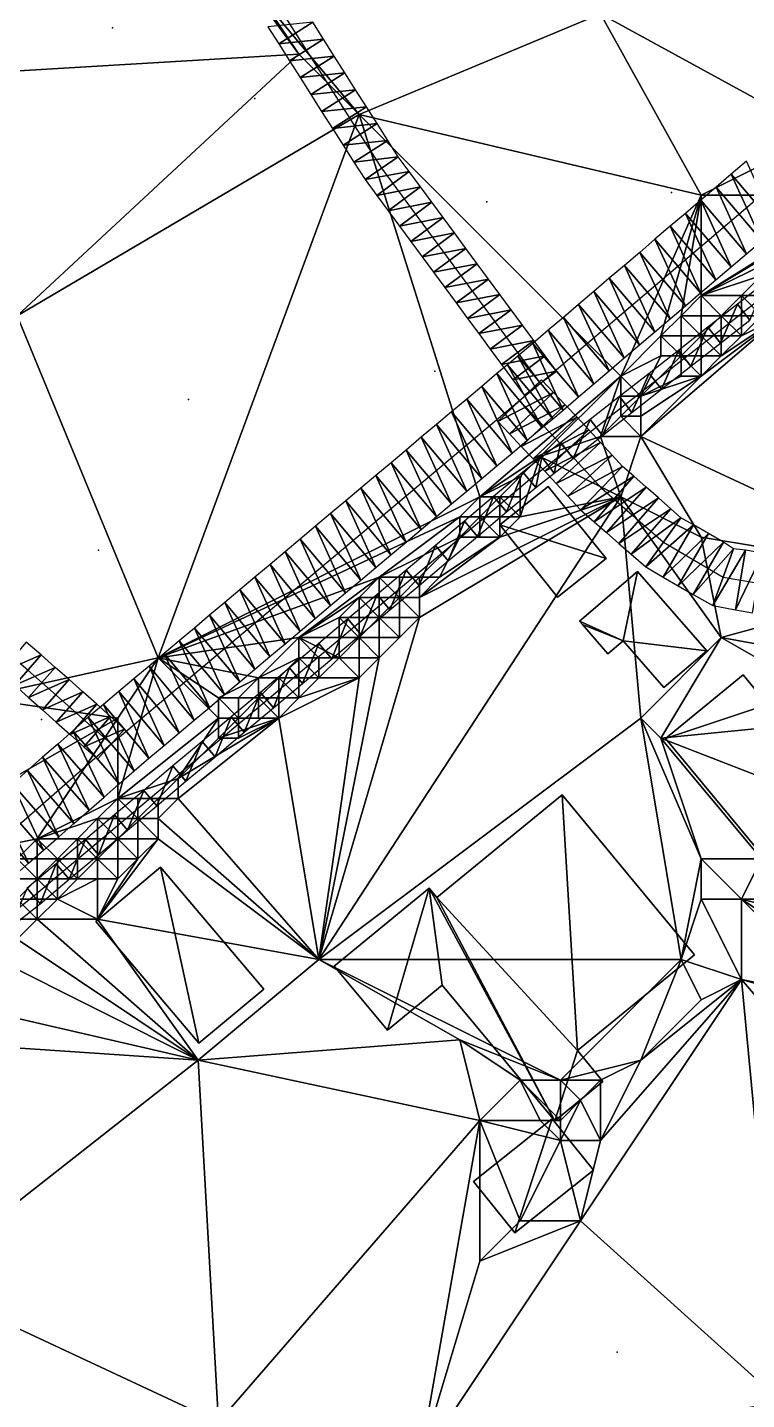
# Model space of a CAD drawing. Header units: metres. Extents: x -1103 to 901, y -902 to 905.
# Drawn here: x 269 to 340.5, y 562.2 to 698.7 of the extents above; entities that cross this region are included whole.
import ezdxf

# ---------------------------------------------------------------- set-up
doc = ezdxf.new("R2010")
doc.units = ezdxf.units.M
for name, color, linetype in [('OSM_BUILDING_FOOTPRINTS', 7, 'CONTINUOUS'), ('OSM_BUILDING_ROOFS', 1, 'CONTINUOUS'), ('OSM_BUILDING_WALLS', 8, 'CONTINUOUS'), ('OSM_ROAD_AXES', 2, 'CONTINUOUS'), ('OSM_ROAD_SURFACE', 9, 'CONTINUOUS'), ('OSM_TERRAIN', 3, 'CONTINUOUS'), ('OSM_TREES', 3, 'CONTINUOUS'), ('OSM_WATER_SURFACE', 5, 'CONTINUOUS'), ('OSM_WATERWAYS', 5, 'CONTINUOUS')]:
    doc.layers.add(name, color=color, linetype=linetype)

msp = doc.modelspace()

# ---------------------------------------------------------------- linework, layer by layer
at = {"layer": 'OSM_BUILDING_FOOTPRINTS'}
for points in [[(320.79, 653.02, 14.4), (326.55, 645.86, 14.4), (321.72, 642.03, 14.4), (315.97, 649.2, 14.4), (320.79, 653.02, 14.4)], [(340.17, 634.29, 15.13), (342.61, 631.34, 15.13), (345.11, 633.38, 15.13), (350.51, 626.88, 15.13), (348.31, 625.09, 15.13), (351.21, 621.58, 15.13), (354.17, 623.99, 15.13), (369.48, 636.51, 15.13), (363.32, 643.94, 15.13), (369.41, 648.93, 15.13), (375.56, 641.53, 15.13), (385.18, 649.4, 15.13), (393.81, 639.01, 15.13), (367.27, 617.31, 15.13), (366.32, 618.46, 15.13), (363.92, 616.48, 15.13), (365.2, 614.93, 15.13), (352.11, 604.23, 15.13), (343.49, 614.64, 15.13), (332.44, 627.96, 15.13), (340.17, 634.29, 15.13)], [(324.22, 639.3, 15.02), (323.92, 639.64, 15.02), (329.68, 644.57, 15.02), (336.55, 636.69, 15.02), (332.29, 633.04, 15.02), (328.24, 637.69, 15.02), (326.73, 636.4, 15.02), (324.22, 639.3, 15.02)], [(299.51, 605.32, 13.07), (308.97, 613.07, 13.07), (309.73, 612.15, 13.07), (322.19, 622.36, 13.07), (335.35, 606.47, 13.07), (323.7, 596.94, 13.07), (326.24, 593.88, 13.07), (321.44, 589.94, 13.07), (310.25, 603.43, 13.07), (304.8, 598.97, 13.07), (299.51, 605.32, 13.07)], [(275.82, 609.77, 15.07), (282.25, 615.16, 15.07), (292.52, 603.06, 15.07), (286.07, 597.67, 15.07), (275.82, 609.77, 15.07)], [(313.37, 583.91, 12.67), (321.19, 590.14, 12.67), (325.29, 585.04, 12.67), (317.47, 578.82, 12.67), (313.37, 583.91, 12.67)]]:
    msp.add_polyline3d(points, close=True, dxfattribs=at)
at = {"layer": 'OSM_BUILDING_ROOFS'}
for points in [[(326.55, 645.86, 24.4), (320.79, 653.02, 24.4), (315.97, 649.2, 24.4)], [(326.55, 645.86, 24.4), (315.97, 649.2, 24.4), (321.72, 642.03, 24.4)], [(328.24, 637.69, 25.02), (329.68, 644.57, 25.02), (323.92, 639.64, 25.02)], [(328.24, 637.69, 25.02), (336.55, 636.69, 25.02), (329.68, 644.57, 25.02)], [(328.24, 637.69, 25.02), (323.92, 639.64, 25.02), (324.22, 639.3, 25.02)], [(324.22, 639.3, 25.02), (326.73, 636.4, 25.02), (328.24, 637.69, 25.02)], [(328.24, 637.69, 25.02), (332.29, 633.04, 25.02), (336.55, 636.69, 25.02)], [(342.61, 631.34, 25.13), (340.17, 634.29, 25.13), (332.44, 627.96, 25.13)], [(342.61, 631.34, 25.13), (332.44, 627.96, 25.13), (343.49, 614.64, 25.13)], [(323.7, 596.94, 23.07), (322.19, 622.36, 23.07), (309.73, 612.15, 23.07)], [(323.7, 596.94, 23.07), (335.35, 606.47, 23.07), (322.19, 622.36, 23.07)], [(282.25, 615.16, 25.07), (275.82, 609.77, 25.07), (286.07, 597.67, 25.07)], [(282.25, 615.16, 25.07), (286.07, 597.67, 25.07), (292.52, 603.06, 25.07)], [(308.97, 613.07, 23.07), (299.51, 605.32, 23.07), (304.8, 598.97, 23.07)], [(308.97, 613.07, 23.07), (304.8, 598.97, 23.07), (310.25, 603.43, 23.07)], [(308.97, 613.07, 23.07), (310.25, 603.43, 23.07), (321.44, 589.94, 23.07)], [(309.73, 612.15, 23.07), (308.97, 613.07, 23.07), (321.44, 589.94, 23.07)], [(309.73, 612.15, 23.07), (321.44, 589.94, 23.07), (323.7, 596.94, 23.07)], [(321.44, 589.94, 23.07), (326.24, 593.88, 23.07), (323.7, 596.94, 23.07)], [(321.19, 590.14, 22.67), (313.37, 583.91, 22.67), (317.47, 578.82, 22.67)], [(321.19, 590.14, 22.67), (317.47, 578.82, 22.67), (325.29, 585.04, 22.67)]]:
    msp.add_3dface(points, dxfattribs=at)
at = {"layer": 'OSM_BUILDING_WALLS'}
for points in [[(320.79, 653.02, 14.4), (315.97, 649.2, 14.4), (315.97, 649.2, 24.4)], [(320.79, 653.02, 14.4), (315.97, 649.2, 24.4), (320.79, 653.02, 24.4)], [(326.55, 645.86, 14.4), (320.79, 653.02, 14.4), (320.79, 653.02, 24.4)], [(326.55, 645.86, 14.4), (320.79, 653.02, 24.4), (326.55, 645.86, 24.4)], [(315.97, 649.2, 14.4), (321.72, 642.03, 14.4), (321.72, 642.03, 24.4)], [(315.97, 649.2, 14.4), (321.72, 642.03, 24.4), (315.97, 649.2, 24.4)], [(321.72, 642.03, 14.4), (326.55, 645.86, 14.4), (326.55, 645.86, 24.4)], [(321.72, 642.03, 14.4), (326.55, 645.86, 24.4), (321.72, 642.03, 24.4)], [(329.68, 644.57, 15.02), (323.92, 639.64, 15.02), (323.92, 639.64, 25.02)], [(329.68, 644.57, 15.02), (323.92, 639.64, 25.02), (329.68, 644.57, 25.02)], [(336.55, 636.69, 15.02), (329.68, 644.57, 15.02), (329.68, 644.57, 25.02)], [(336.55, 636.69, 15.02), (329.68, 644.57, 25.02), (336.55, 636.69, 25.02)], [(323.92, 639.64, 15.02), (324.22, 639.3, 15.02), (324.22, 639.3, 25.02)], [(323.92, 639.64, 15.02), (324.22, 639.3, 25.02), (323.92, 639.64, 25.02)], [(324.22, 639.3, 15.02), (326.73, 636.4, 15.02), (326.73, 636.4, 25.02)], [(324.22, 639.3, 15.02), (326.73, 636.4, 25.02), (324.22, 639.3, 25.02)], [(326.73, 636.4, 15.02), (328.24, 637.69, 15.02), (328.24, 637.69, 25.02)], [(326.73, 636.4, 15.02), (328.24, 637.69, 25.02), (326.73, 636.4, 25.02)], [(328.24, 637.69, 15.02), (332.29, 633.04, 15.02), (332.29, 633.04, 25.02)], [(328.24, 637.69, 15.02), (332.29, 633.04, 25.02), (328.24, 637.69, 25.02)], [(332.29, 633.04, 15.02), (336.55, 636.69, 15.02), (336.55, 636.69, 25.02)], [(332.29, 633.04, 15.02), (336.55, 636.69, 25.02), (332.29, 633.04, 25.02)], [(340.17, 634.29, 15.13), (332.44, 627.96, 15.13), (332.44, 627.96, 25.13)], [(340.17, 634.29, 15.13), (332.44, 627.96, 25.13), (340.17, 634.29, 25.13)], [(342.61, 631.34, 15.13), (340.17, 634.29, 15.13), (340.17, 634.29, 25.13)], [(342.61, 631.34, 15.13), (340.17, 634.29, 25.13), (342.61, 631.34, 25.13)], [(332.44, 627.96, 15.13), (343.49, 614.64, 15.13), (343.49, 614.64, 25.13)], [(332.44, 627.96, 15.13), (343.49, 614.64, 25.13), (332.44, 627.96, 25.13)], [(322.19, 622.36, 13.07), (309.73, 612.15, 13.07), (309.73, 612.15, 23.07)], [(322.19, 622.36, 13.07), (309.73, 612.15, 23.07), (322.19, 622.36, 23.07)], [(335.35, 606.47, 13.07), (322.19, 622.36, 13.07), (322.19, 622.36, 23.07)], [(335.35, 606.47, 13.07), (322.19, 622.36, 23.07), (335.35, 606.47, 23.07)], [(282.25, 615.16, 15.07), (275.82, 609.77, 15.07), (275.82, 609.77, 25.07)], [(282.25, 615.16, 15.07), (275.82, 609.77, 25.07), (282.25, 615.16, 25.07)], [(292.52, 603.06, 15.07), (282.25, 615.16, 15.07), (282.25, 615.16, 25.07)], [(292.52, 603.06, 15.07), (282.25, 615.16, 25.07), (292.52, 603.06, 25.07)], [(308.97, 613.07, 13.07), (299.51, 605.32, 13.07), (299.51, 605.32, 23.07)], [(308.97, 613.07, 13.07), (299.51, 605.32, 23.07), (308.97, 613.07, 23.07)], [(309.73, 612.15, 13.07), (308.97, 613.07, 13.07), (308.97, 613.07, 23.07)], [(309.73, 612.15, 13.07), (308.97, 613.07, 23.07), (309.73, 612.15, 23.07)], [(275.82, 609.77, 15.07), (286.07, 597.67, 15.07), (286.07, 597.67, 25.07)], [(275.82, 609.77, 15.07), (286.07, 597.67, 25.07), (275.82, 609.77, 25.07)], [(323.7, 596.94, 13.07), (335.35, 606.47, 13.07), (335.35, 606.47, 23.07)], [(323.7, 596.94, 13.07), (335.35, 606.47, 23.07), (323.7, 596.94, 23.07)], [(299.51, 605.32, 13.07), (304.8, 598.97, 13.07), (304.8, 598.97, 23.07)], [(299.51, 605.32, 13.07), (304.8, 598.97, 23.07), (299.51, 605.32, 23.07)], [(286.07, 597.67, 15.07), (292.52, 603.06, 15.07), (292.52, 603.06, 25.07)], [(286.07, 597.67, 15.07), (292.52, 603.06, 25.07), (286.07, 597.67, 25.07)], [(304.8, 598.97, 13.07), (310.25, 603.43, 13.07), (310.25, 603.43, 23.07)], [(304.8, 598.97, 13.07), (310.25, 603.43, 23.07), (304.8, 598.97, 23.07)], [(310.25, 603.43, 13.07), (321.44, 589.94, 13.07), (321.44, 589.94, 23.07)], [(310.25, 603.43, 13.07), (321.44, 589.94, 23.07), (310.25, 603.43, 23.07)], [(326.24, 593.88, 13.07), (323.7, 596.94, 13.07), (323.7, 596.94, 23.07)], [(326.24, 593.88, 13.07), (323.7, 596.94, 23.07), (326.24, 593.88, 23.07)], [(321.44, 589.94, 13.07), (326.24, 593.88, 13.07), (326.24, 593.88, 23.07)], [(321.44, 589.94, 13.07), (326.24, 593.88, 23.07), (321.44, 589.94, 23.07)], [(321.19, 590.14, 12.67), (313.37, 583.91, 12.67), (313.37, 583.91, 22.67)], [(321.19, 590.14, 12.67), (313.37, 583.91, 22.67), (321.19, 590.14, 22.67)], [(325.29, 585.04, 12.67), (321.19, 590.14, 12.67), (321.19, 590.14, 22.67)], [(325.29, 585.04, 12.67), (321.19, 590.14, 22.67), (325.29, 585.04, 22.67)], [(313.37, 583.91, 12.67), (317.47, 578.82, 12.67), (317.47, 578.82, 22.67)], [(313.37, 583.91, 12.67), (317.47, 578.82, 22.67), (313.37, 583.91, 22.67)], [(317.47, 578.82, 12.67), (325.29, 585.04, 12.67), (325.29, 585.04, 22.67)], [(317.47, 578.82, 12.67), (325.29, 585.04, 22.67), (317.47, 578.82, 22.67)]]:
    msp.add_3dface(points, dxfattribs=at)
at = {"layer": 'OSM_ROAD_AXES'}
for points in [[(320.02, 663.29, 17.05), (304.24, 684.67, 16.95), (282.87, 718.25, 14.32), (262.32, 745.5, 11.83), (246.93, 773.17, 12.04), (240.78, 782.79, 12.26)], [(179.62, 541.71, 13.92), (277.34, 627.42, 17.52), (317.95, 661.56, 17.02), (320.02, 663.29, 17.05), (361.01, 698.21, 15.85), (381.77, 716.48, 14.13), (390.07, 724.72, 14.34), (395.65, 731.57, 14.85)], [(317.95, 661.56, 17.02), (322.65, 656.59, 16.77), (326.1, 652.86, 16.9), (332.25, 647.48, 17.04), (338.18, 644.02, 17.25), (346.78, 642.55, 17.44), (354.93, 646.82, 17.75), (366.93, 657.42, 17.84)], [(277.34, 627.42, 17.52), (269.07, 634.77, 17.76), (263.17, 639.75, 17.98), (250.79, 651.89, 17.86), (247.31, 654.96, 17.76), (244.49, 656.39, 17.63), (241.34, 657.12, 17.48), (239.71, 656.77, 17.43), (237.78, 656.28, 17.38), (233.22, 653.72, 17.21), (230.52, 651.44, 17.08), (228.9, 649.89, 17.03), (227.21, 647.97, 17.03), (225.18, 643.21, 17.04)]]:
    msp.add_polyline3d(points, dxfattribs=at)
at = {"layer": 'OSM_ROAD_SURFACE'}
for points in [[(297.38, 699.18, 16.25), (292.93, 698.71, 16.19), (294, 697.03, 16.38)], [(298.44, 697.5, 16.39), (297.38, 699.18, 16.25), (294, 697.03, 16.38)], [(298.44, 697.5, 16.39), (294, 697.03, 16.38), (295.07, 695.35, 16.52)], [(299.51, 695.82, 16.53), (298.44, 697.5, 16.39), (295.07, 695.35, 16.52)], [(299.51, 695.82, 16.53), (295.07, 695.35, 16.52), (296.14, 693.67, 16.65)], [(300.58, 694.14, 16.67), (299.51, 695.82, 16.53), (296.14, 693.67, 16.65)], [(300.58, 694.14, 16.67), (296.14, 693.67, 16.65), (297.21, 691.99, 16.79)], [(301.65, 692.46, 16.8), (300.58, 694.14, 16.67), (297.21, 691.99, 16.79)], [(301.65, 692.46, 16.8), (297.21, 691.99, 16.79), (298.27, 690.31, 16.92)], [(302.72, 690.78, 16.94), (301.65, 692.46, 16.8), (298.27, 690.31, 16.92)], [(302.72, 690.78, 16.94), (298.27, 690.31, 16.92), (299.34, 688.63, 17.05)], [(303.79, 689.1, 17.01), (302.72, 690.78, 16.94), (299.34, 688.63, 17.05)], [(303.79, 689.1, 17.01), (299.34, 688.63, 17.05), (300.41, 686.96, 17.02)], [(304.85, 687.42, 17.02), (303.79, 689.1, 17.01), (300.41, 686.96, 17.02)], [(304.85, 687.42, 17.02), (300.41, 686.96, 17.02), (301.48, 685.28, 17)], [(305.88, 685.8, 17.02), (304.85, 687.42, 17.02), (301.48, 685.28, 17)], [(305.88, 685.8, 17.02), (301.48, 685.28, 17), (302.58, 683.54, 17)], [(306.97, 684.33, 17.03), (305.88, 685.8, 17.02), (302.58, 683.54, 17)], [(343.54, 678.73, 17.21), (340.52, 685.36, 17.31), (339, 684.06, 17.38)], [(306.97, 684.33, 17.03), (302.58, 683.54, 17), (303.75, 681.96, 17)], [(308.1, 682.81, 17.04), (306.97, 684.33, 17.03), (303.75, 681.96, 17)], [(342.02, 677.44, 17.26), (339, 684.06, 17.38), (337.49, 682.77, 17.44)], [(342.02, 677.44, 17.26), (343.54, 678.73, 17.21), (339, 684.06, 17.38)], [(308.1, 682.81, 17.04), (303.75, 681.96, 17), (304.88, 680.43, 16.99)], [(309.23, 681.28, 17.04), (308.1, 682.81, 17.04), (304.88, 680.43, 16.99)], [(340.51, 676.15, 17.31), (337.49, 682.77, 17.44), (335.97, 681.48, 17.48)], [(340.51, 676.15, 17.31), (342.02, 677.44, 17.26), (337.49, 682.77, 17.44)], [(309.23, 681.28, 17.04), (304.88, 680.43, 16.99), (306.01, 678.9, 17)], [(310.35, 679.75, 17.05), (309.23, 681.28, 17.04), (306.01, 678.9, 17)], [(338.99, 674.86, 17.36), (335.97, 681.48, 17.48), (334.45, 680.18, 17.44)], [(338.99, 674.86, 17.36), (340.51, 676.15, 17.31), (335.97, 681.48, 17.48)], [(310.35, 679.75, 17.05), (306.01, 678.9, 17), (307.14, 677.38, 17.01)], [(311.48, 678.23, 17.06), (310.35, 679.75, 17.05), (307.14, 677.38, 17.01)], [(337.47, 673.56, 17.41), (334.45, 680.18, 17.44), (332.93, 678.89, 17.4)], [(337.47, 673.56, 17.41), (338.99, 674.86, 17.36), (334.45, 680.18, 17.44)], [(311.48, 678.23, 17.06), (307.14, 677.38, 17.01), (308.26, 675.85, 17.01)], [(312.61, 676.7, 17.06), (311.48, 678.23, 17.06), (308.26, 675.85, 17.01)], [(335.95, 672.27, 17.46), (332.93, 678.89, 17.4), (331.41, 677.6, 17.36)], [(335.95, 672.27, 17.46), (337.47, 673.56, 17.41), (332.93, 678.89, 17.4)], [(312.61, 676.7, 17.06), (308.26, 675.85, 17.01), (309.39, 674.32, 17.02)], [(313.74, 675.17, 17.07), (312.61, 676.7, 17.06), (309.39, 674.32, 17.02)], [(334.43, 670.98, 17.42), (331.41, 677.6, 17.36), (329.89, 676.3, 17.33)], [(334.43, 670.98, 17.42), (335.95, 672.27, 17.46), (331.41, 677.6, 17.36)], [(332.92, 669.68, 17.36), (329.89, 676.3, 17.33), (328.38, 675.01, 17.29)], [(332.92, 669.68, 17.36), (334.43, 670.98, 17.42), (329.89, 676.3, 17.33)], [(313.74, 675.17, 17.07), (309.39, 674.32, 17.02), (310.52, 672.8, 17.03)], [(314.86, 673.64, 17.08), (313.74, 675.17, 17.07), (310.52, 672.8, 17.03)], [(331.4, 668.39, 17.31), (328.38, 675.01, 17.29), (326.86, 673.72, 17.25)], [(331.4, 668.39, 17.31), (332.92, 669.68, 17.36), (328.38, 675.01, 17.29)], [(314.86, 673.64, 17.08), (310.52, 672.8, 17.03), (311.65, 671.27, 17.03)], [(315.99, 672.12, 17.08), (314.86, 673.64, 17.08), (311.65, 671.27, 17.03)], [(329.88, 667.1, 17.25), (326.86, 673.72, 17.25), (325.34, 672.42, 17.22)], [(329.88, 667.1, 17.25), (331.4, 668.39, 17.31), (326.86, 673.72, 17.25)], [(315.99, 672.12, 17.08), (311.65, 671.27, 17.03), (312.77, 669.74, 17.04)], [(317.12, 670.59, 17.09), (315.99, 672.12, 17.08), (312.77, 669.74, 17.04)], [(328.36, 665.8, 17.21), (325.34, 672.42, 17.22), (323.82, 671.13, 17.18)], [(328.36, 665.8, 17.21), (329.88, 667.1, 17.25), (325.34, 672.42, 17.22)], [(317.12, 670.59, 17.09), (312.77, 669.74, 17.04), (313.9, 668.22, 17.05)], [(318.25, 669.06, 17.1), (317.12, 670.59, 17.09), (313.9, 668.22, 17.05)], [(325.33, 663.22, 17.16), (322.31, 669.84, 17.14), (320.79, 668.55, 17.12)], [(326.84, 664.51, 17.18), (323.82, 671.13, 17.18), (322.31, 669.84, 17.14)], [(325.33, 663.22, 17.16), (326.84, 664.51, 17.18), (322.31, 669.84, 17.14)], [(326.84, 664.51, 17.18), (328.36, 665.8, 17.21), (323.82, 671.13, 17.18)], [(318.25, 669.06, 17.1), (313.9, 668.22, 17.05), (315.03, 666.69, 17.05)], [(319.37, 667.54, 17.11), (318.25, 669.06, 17.1), (315.03, 666.69, 17.05)], [(323.81, 661.92, 17.13), (320.79, 668.55, 17.12), (319.27, 667.25, 17.1)], [(323.81, 661.92, 17.13), (325.33, 663.22, 17.16), (320.79, 668.55, 17.12)], [(319.37, 667.54, 17.11), (315.03, 666.69, 17.05), (316.16, 665.16, 17.06)], [(320.5, 666.01, 17.11), (319.37, 667.54, 17.11), (316.16, 665.16, 17.06)], [(322.28, 660.62, 17.11), (319.27, 667.25, 17.1), (317.76, 665.97, 17.08)], [(322.28, 660.62, 17.11), (323.81, 661.92, 17.13), (319.27, 667.25, 17.1)], [(320.5, 666.01, 17.11), (316.16, 665.16, 17.06), (317.28, 663.63, 17.07)], [(321.24, 659.75, 17.1), (317.76, 665.97, 17.08), (316.74, 665.11, 17.07)], [(321.63, 664.48, 17.12), (320.5, 666.01, 17.11), (317.28, 663.63, 17.07)], [(321.24, 659.75, 17.1), (322.28, 660.62, 17.11), (317.76, 665.97, 17.08)], [(320.2, 658.88, 17.09), (316.74, 665.11, 17.07), (315.7, 664.24, 17.05)], [(320.2, 658.88, 17.09), (321.24, 659.75, 17.1), (316.74, 665.11, 17.07)], [(321.63, 664.48, 17.12), (317.28, 663.63, 17.07), (318.41, 662.11, 17.08)], [(318.7, 657.62, 17.07), (315.7, 664.24, 17.05), (314.2, 662.97, 17.03)], [(318.7, 657.62, 17.07), (320.2, 658.88, 17.09), (315.7, 664.24, 17.05)], [(315.77, 659.5, 17.04), (321.31, 662.38, 17.11), (320.13, 663.62, 17.1)], [(315.69, 655.09, 17.02), (312.69, 661.71, 17.01), (311.19, 660.45, 17)], [(317.2, 656.35, 17.04), (314.2, 662.97, 17.03), (312.69, 661.71, 17.01)], [(315.69, 655.09, 17.02), (317.2, 656.35, 17.04), (312.69, 661.71, 17.01)], [(317.2, 656.35, 17.04), (318.7, 657.62, 17.07), (314.2, 662.97, 17.03)], [(315.77, 659.5, 17.04), (316.95, 658.26, 17.05), (321.31, 662.38, 17.11)], [(316.95, 658.26, 17.05), (322.48, 661.14, 17.12), (321.31, 662.38, 17.11)], [(314.19, 653.82, 17), (311.19, 660.45, 17), (309.68, 659.18, 17.01)], [(314.19, 653.82, 17), (315.69, 655.09, 17.02), (311.19, 660.45, 17)], [(316.95, 658.26, 17.05), (318.12, 657.01, 17.06), (322.48, 661.14, 17.12)], [(318.12, 657.01, 17.06), (323.66, 659.9, 17.05), (322.48, 661.14, 17.12)], [(312.69, 652.56, 17), (309.68, 659.18, 17.01), (308.18, 657.92, 17.02)], [(312.69, 652.56, 17), (314.19, 653.82, 17), (309.68, 659.18, 17.01)], [(318.12, 657.01, 17.06), (319.3, 655.77, 16.9), (323.66, 659.9, 17.05)], [(319.3, 655.77, 16.9), (324.84, 658.64, 16.87), (323.66, 659.9, 17.05)], [(311.18, 651.29, 17.01), (308.18, 657.92, 17.02), (306.68, 656.65, 17.03)], [(311.18, 651.29, 17.01), (312.69, 652.56, 17), (308.18, 657.92, 17.02)], [(319.3, 655.77, 16.9), (320.46, 654.54, 16.89), (324.84, 658.64, 16.87)], [(320.46, 654.54, 16.89), (326, 657.38, 16.79), (324.84, 658.64, 16.87)], [(309.68, 650.03, 17.02), (306.68, 656.65, 17.03), (305.17, 655.39, 17.04)], [(309.68, 650.03, 17.02), (311.18, 651.29, 17.01), (306.68, 656.65, 17.03)], [(320.46, 654.54, 16.89), (321.6, 653.31, 16.93), (326, 657.38, 16.79)], [(321.6, 653.31, 16.93), (327.15, 656.14, 16.91), (326, 657.38, 16.79)], [(308.17, 648.76, 16.98), (305.17, 655.39, 17.04), (303.67, 654.12, 17.05)], [(308.17, 648.76, 16.98), (309.68, 650.03, 17.02), (305.17, 655.39, 17.04)], [(321.6, 653.31, 16.93), (322.75, 652.07, 16.98), (327.15, 656.14, 16.91)], [(322.75, 652.07, 16.98), (328.19, 655, 17.05), (327.15, 656.14, 16.91)], [(322.75, 652.07, 16.98), (324, 650.71, 17), (328.19, 655, 17.05)], [(324, 650.71, 17), (329.3, 654.04, 17.15), (328.19, 655, 17.05)], [(306.67, 647.5, 16.92), (303.67, 654.12, 17.05), (302.16, 652.86, 17.06)], [(306.67, 647.5, 16.92), (308.17, 648.76, 16.98), (303.67, 654.12, 17.05)], [(324, 650.71, 17), (325.35, 649.52, 16.98), (329.3, 654.04, 17.15)], [(325.35, 649.52, 16.98), (330.53, 652.96, 17.18), (329.3, 654.04, 17.15)], [(305.16, 646.24, 16.96), (302.16, 652.86, 17.06), (300.66, 651.59, 17.07)], [(305.16, 646.24, 16.96), (306.67, 647.5, 16.92), (302.16, 652.86, 17.06)], [(325.35, 649.52, 16.98), (326.58, 648.45, 16.98), (330.53, 652.96, 17.18)], [(326.58, 648.45, 16.98), (331.76, 651.89, 17.22), (330.53, 652.96, 17.18)], [(303.66, 644.97, 17), (300.66, 651.59, 17.07), (299.15, 650.33, 17.08)], [(303.66, 644.97, 17), (305.16, 646.24, 16.96), (300.66, 651.59, 17.07)], [(326.58, 648.45, 16.98), (327.81, 647.37, 16.99), (331.76, 651.89, 17.22)], [(327.81, 647.37, 16.99), (332.99, 650.81, 17.26), (331.76, 651.89, 17.22)], [(327.81, 647.37, 16.99), (329.04, 646.3, 17.01), (332.99, 650.81, 17.26)], [(329.04, 646.3, 17.01), (333.99, 649.92, 17.29), (332.99, 650.81, 17.26)], [(302.15, 643.71, 17.05), (299.15, 650.33, 17.08), (297.65, 649.07, 17.09)], [(302.15, 643.71, 17.05), (303.66, 644.97, 17), (299.15, 650.33, 17.08)], [(329.04, 646.3, 17.01), (330.5, 645.04, 17.03), (333.99, 649.92, 17.29)], [(330.5, 645.04, 17.03), (335.24, 649.21, 17.35), (333.99, 649.92, 17.29)], [(300.65, 642.44, 17.07), (297.65, 649.07, 17.09), (296.15, 647.8, 17.1)], [(300.65, 642.44, 17.07), (302.15, 643.71, 17.05), (297.65, 649.07, 17.09)], [(330.5, 645.04, 17.03), (332.22, 644.02, 17.05), (335.24, 649.21, 17.35)], [(332.22, 644.02, 17.05), (336.73, 648.34, 17.37), (335.24, 649.21, 17.35)], [(332.22, 644.02, 17.05), (333.7, 643.16, 17.07), (336.73, 648.34, 17.37)], [(333.7, 643.16, 17.07), (338.21, 647.48, 17.39), (336.73, 648.34, 17.37)], [(299.15, 641.18, 17.06), (296.15, 647.8, 17.1), (294.64, 646.54, 17.11)], [(299.15, 641.18, 17.06), (300.65, 642.44, 17.07), (296.15, 647.8, 17.1)], [(333.7, 643.16, 17.07), (335.19, 642.29, 17.1), (338.21, 647.48, 17.39)], [(335.19, 642.29, 17.1), (339.2, 646.84, 17.41), (338.21, 647.48, 17.39)], [(335.19, 642.29, 17.1), (337.16, 641.2, 17.19), (339.2, 646.84, 17.41)], [(337.16, 641.2, 17.19), (340.41, 646.68, 17.43), (339.2, 646.84, 17.41)], [(337.16, 641.2, 17.19), (339.4, 640.77, 17.24), (340.41, 646.68, 17.43)], [(339.4, 640.77, 17.24), (342.13, 646.39, 17.47), (340.41, 646.68, 17.43)], [(296.14, 638.65, 17.06), (293.14, 645.27, 17.12), (291.63, 644.01, 17.13)], [(297.64, 639.91, 17.06), (294.64, 646.54, 17.11), (293.14, 645.27, 17.12)], [(296.14, 638.65, 17.06), (297.64, 639.91, 17.06), (293.14, 645.27, 17.12)], [(297.64, 639.91, 17.06), (299.15, 641.18, 17.06), (294.64, 646.54, 17.11)], [(339.4, 640.77, 17.24), (341.12, 640.47, 17.28), (342.13, 646.39, 17.47)], [(294.63, 637.38, 17.06), (291.63, 644.01, 17.13), (290.13, 642.74, 17.14)], [(294.63, 637.38, 17.06), (296.14, 638.65, 17.06), (291.63, 644.01, 17.13)], [(293.13, 636.12, 17.07), (290.13, 642.74, 17.14), (288.63, 641.48, 17.15)], [(293.13, 636.12, 17.07), (294.63, 637.38, 17.06), (290.13, 642.74, 17.14)], [(291.63, 634.86, 17.08), (288.63, 641.48, 17.15), (287.12, 640.22, 17.16)], [(291.63, 634.86, 17.08), (293.13, 636.12, 17.07), (288.63, 641.48, 17.15)], [(290.12, 633.59, 17.1), (287.12, 640.22, 17.16), (285.62, 638.95, 17.17)], [(290.12, 633.59, 17.1), (291.63, 634.86, 17.08), (287.12, 640.22, 17.16)], [(288.62, 632.33, 17.13), (285.62, 638.95, 17.17), (284.11, 637.69, 17.18)], [(288.62, 632.33, 17.13), (290.12, 633.59, 17.1), (285.62, 638.95, 17.17)], [(270.38, 636.29, 17.75), (268.89, 637.55, 17.83), (266.31, 634.49, 17.95)], [(287.11, 631.06, 17.05), (284.11, 637.69, 17.18), (282.61, 636.42, 17.19)], [(287.11, 631.06, 17.05), (288.62, 632.33, 17.13), (284.11, 637.69, 17.18)], [(270.38, 636.29, 17.75), (266.31, 634.49, 17.95), (267.76, 633.26, 17.87)], [(271.78, 635.04, 17.68), (270.38, 636.29, 17.75), (267.76, 633.26, 17.87)], [(285.61, 629.8, 17.12), (282.61, 636.42, 17.19), (281.11, 635.16, 17.25)], [(285.61, 629.8, 17.12), (287.11, 631.06, 17.05), (282.61, 636.42, 17.19)], [(271.78, 635.04, 17.68), (267.76, 633.26, 17.87), (269.12, 632.05, 17.84)], [(273.16, 633.82, 17.62), (271.78, 635.04, 17.68), (269.12, 632.05, 17.84)], [(284.11, 628.53, 17.21), (281.11, 635.16, 17.25), (279.6, 633.89, 17.35)], [(284.11, 628.53, 17.21), (285.61, 629.8, 17.12), (281.11, 635.16, 17.25)], [(273.16, 633.82, 17.62), (269.12, 632.05, 17.84), (270.5, 630.83, 17.8)], [(274.54, 632.59, 17.59), (273.16, 633.82, 17.62), (270.5, 630.83, 17.8)], [(282.6, 627.27, 17.3), (279.6, 633.89, 17.35), (278.1, 632.63, 17.45)], [(282.6, 627.27, 17.3), (284.11, 628.53, 17.21), (279.6, 633.89, 17.35)], [(274.54, 632.59, 17.59), (270.5, 630.83, 17.8), (271.88, 629.6, 17.71)], [(275.91, 631.37, 17.57), (274.54, 632.59, 17.59), (271.88, 629.6, 17.71)], [(281.1, 626, 17.39), (278.1, 632.63, 17.45), (276.59, 631.36, 17.54)], [(281.1, 626, 17.39), (282.6, 627.27, 17.3), (278.1, 632.63, 17.45)], [(275.91, 631.37, 17.57), (271.88, 629.6, 17.71), (273.26, 628.38, 17.63)], [(277.29, 630.14, 17.54), (275.91, 631.37, 17.57), (273.26, 628.38, 17.63)], [(279.62, 624.76, 17.47), (276.59, 631.36, 17.54), (275.06, 630.08, 17.62)], [(279.62, 624.76, 17.47), (281.1, 626, 17.39), (276.59, 631.36, 17.54)], [(277.29, 630.14, 17.54), (273.26, 628.38, 17.63), (274.63, 627.15, 17.61)], [(278.15, 623.47, 17.56), (275.06, 630.08, 17.62), (273.53, 628.73, 17.63)], [(278.67, 628.91, 17.48), (277.29, 630.14, 17.54), (274.63, 627.15, 17.61)], [(278.67, 628.91, 17.48), (274.63, 627.15, 17.61), (276.01, 625.93, 17.63)], [(278.15, 623.47, 17.56), (279.62, 624.76, 17.47), (275.06, 630.08, 17.62)], [(276.64, 622.15, 17.64), (273.53, 628.73, 17.63), (272.03, 627.41, 17.64)], [(276.64, 622.15, 17.64), (278.15, 623.47, 17.56), (273.53, 628.73, 17.63)], [(275.14, 620.83, 17.71), (272.03, 627.41, 17.64), (270.52, 626.1, 17.64)], [(275.14, 620.83, 17.71), (276.64, 622.15, 17.64), (272.03, 627.41, 17.64)], [(273.64, 619.51, 17.76), (270.52, 626.1, 17.64), (269.02, 624.78, 17.66)], [(273.64, 619.51, 17.76), (275.14, 620.83, 17.71), (270.52, 626.1, 17.64)], [(270.63, 616.88, 17.77), (267.52, 623.46, 17.7), (266.01, 622.14, 17.75)], [(272.13, 618.2, 17.75), (269.02, 624.78, 17.66), (267.52, 623.46, 17.7)], [(270.63, 616.88, 17.77), (272.13, 618.2, 17.75), (267.52, 623.46, 17.7)], [(272.13, 618.2, 17.75), (273.64, 619.51, 17.76), (269.02, 624.78, 17.66)], [(269.13, 615.56, 17.78), (266.01, 622.14, 17.75), (264.51, 620.82, 17.79)], [(269.13, 615.56, 17.78), (270.63, 616.88, 17.77), (266.01, 622.14, 17.75)], [(267.62, 614.24, 17.95), (269.13, 615.56, 17.78), (264.51, 620.82, 17.79)]]:
    msp.add_3dface(points, dxfattribs=at)
at = {"layer": 'OSM_TERRAIN'}
for points in [[(262, 694, 16.75), (280, 718, 14.05), (264, 740, 12)], [(262, 694, 16.75), (296, 696, 16.43), (280, 718, 14.05)], [(296, 696, 16.43), (292, 702, 15.93), (280, 718, 14.05)], [(326, 700, 16.5), (348, 688, 17.14), (346, 712, 15.04)], [(296, 696, 16.43), (302, 690, 16.94), (292, 702, 15.93)], [(302, 690, 16.94), (326, 700, 16.5), (292, 702, 15.93)], [(336, 682, 17.43), (326, 700, 16.5), (302, 690, 16.94)], [(336, 682, 17.43), (348, 688, 17.14), (326, 700, 16.5)], [(262, 694, 16.75), (268, 670, 17.9), (296, 696, 16.43)], [(268, 670, 17.9), (302, 690, 16.94), (296, 696, 16.43)], [(282, 636, 17.15), (302, 690, 16.94), (268, 670, 17.9)], [(314, 652, 16.95), (302, 690, 16.94), (282, 636, 17.15)], [(314, 652, 16.95), (328, 664, 17.14), (302, 690, 16.94)], [(328, 664, 17.14), (336, 682, 17.43), (302, 690, 16.94)], [(352, 682, 16.87), (348, 688, 17.14), (336, 682, 17.43)], [(328, 664, 17.14), (332, 668, 17.28), (336, 682, 17.43)], [(332, 668, 17.28), (334, 670, 17.35), (336, 682, 17.43)], [(334, 670, 17.35), (336, 672, 17.41), (336, 682, 17.43)], [(346, 678, 17.5), (352, 682, 16.87), (336, 672, 17.41)], [(336, 672, 17.41), (352, 682, 16.87), (336, 682, 17.43)], [(344, 676, 17.66), (346, 678, 17.5), (336, 672, 17.41)], [(342, 674, 17.5), (344, 676, 17.66), (336, 672, 17.41)], [(340, 672, 17.14), (342, 674, 17.5), (336, 672, 17.41)], [(340, 672, 17.14), (342, 672, 16.61), (342, 674, 17.5)], [(334, 670, 17.35), (336, 670, 17.51), (336, 672, 17.41)], [(336, 670, 17.51), (338, 670, 16.71), (336, 672, 17.41)], [(338, 670, 16.71), (340, 672, 17.14), (336, 672, 17.41)], [(338, 670, 16.71), (340, 670, 16.63), (340, 672, 17.14)], [(340, 670, 16.63), (342, 670, 17.09), (340, 672, 17.14)], [(342, 670, 17.09), (342, 672, 16.61), (340, 672, 17.14)], [(264, 632, 18), (282, 636, 17.15), (268, 670, 17.9)], [(330, 658, 17.3), (360, 644, 17.84), (344, 670, 17.91)], [(330, 658, 17.3), (344, 670, 17.91), (336, 664, 17.62)], [(332, 668, 17.28), (334, 668, 17.42), (334, 670, 17.35)], [(334, 668, 17.42), (336, 668, 16.57), (334, 670, 17.35)], [(336, 668, 16.57), (336, 670, 17.51), (334, 670, 17.35)], [(336, 664, 17.62), (344, 670, 17.91), (338, 666, 17.72)], [(336, 668, 16.57), (338, 668, 16.6), (338, 670, 16.71)], [(336, 668, 16.57), (338, 670, 16.71), (336, 670, 17.51)], [(338, 666, 17.72), (344, 670, 17.91), (340, 668, 17.48)], [(338, 668, 16.6), (340, 668, 17.48), (338, 670, 16.71)], [(340, 668, 17.48), (340, 670, 16.63), (338, 670, 16.71)], [(340, 668, 17.48), (344, 670, 17.91), (342, 670, 17.09)], [(340, 668, 17.48), (342, 670, 17.09), (340, 670, 16.63)], [(328, 664, 17.14), (332, 666, 17.1), (332, 668, 17.28)], [(332, 666, 17.1), (334, 666, 16.51), (332, 668, 17.28)], [(334, 666, 16.51), (334, 668, 17.42), (332, 668, 17.28)], [(334, 666, 16.51), (336, 666, 16.54), (336, 668, 16.57)], [(334, 666, 16.51), (336, 668, 16.57), (334, 668, 17.42)], [(336, 666, 16.54), (338, 666, 17.72), (336, 668, 16.57)], [(338, 666, 17.72), (338, 668, 16.6), (336, 668, 16.57)], [(338, 666, 17.72), (340, 668, 17.48), (338, 668, 16.6)], [(330, 662, 16.33), (332, 666, 17.1), (328, 664, 17.14)], [(330, 662, 16.33), (334, 664, 16.64), (334, 666, 16.51)], [(330, 662, 16.33), (334, 666, 16.51), (332, 666, 17.1)], [(334, 664, 16.64), (336, 664, 17.62), (334, 666, 16.51)], [(336, 664, 17.62), (336, 666, 16.54), (334, 666, 16.51)], [(336, 664, 17.62), (338, 666, 17.72), (336, 666, 16.54)], [(314, 652, 16.95), (320, 656, 16.78), (328, 664, 17.14)], [(320, 656, 16.78), (326, 658, 16.72), (328, 664, 17.14)], [(326, 658, 16.72), (328, 660, 16.25), (328, 664, 17.14)], [(328, 660, 16.25), (328, 662, 16.37), (328, 664, 17.14)], [(328, 662, 16.37), (330, 662, 16.33), (328, 664, 17.14)], [(330, 658, 17.3), (336, 664, 17.62), (330, 660, 17.15)], [(330, 660, 17.15), (336, 664, 17.62), (330, 662, 16.33)], [(336, 664, 17.62), (334, 664, 16.64), (330, 662, 16.33)], [(328, 660, 16.25), (330, 660, 17.15), (330, 662, 16.33)], [(328, 660, 16.25), (330, 662, 16.33), (328, 662, 16.37)], [(326, 658, 16.72), (330, 658, 17.3), (328, 660, 16.25)], [(330, 658, 17.3), (330, 660, 17.15), (328, 660, 16.25)], [(328, 652, 16.93), (326, 658, 16.72), (320, 656, 16.78)], [(328, 652, 16.93), (330, 658, 17.3), (326, 658, 16.72)], [(328, 652, 16.93), (336, 648, 17.3), (330, 658, 17.3)], [(336, 648, 17.3), (360, 644, 17.84), (330, 658, 17.3)], [(318, 654, 16.23), (320, 656, 16.78), (314, 652, 16.95)], [(318, 650, 17.01), (320, 656, 16.78), (318, 654, 16.23)], [(318, 650, 17.01), (328, 652, 16.93), (320, 656, 16.78)], [(316, 652, 16.15), (318, 654, 16.23), (314, 652, 16.95)], [(316, 652, 16.15), (318, 652, 16.01), (318, 654, 16.23)], [(318, 652, 16.01), (318, 650, 17.01), (318, 654, 16.23)], [(312, 650, 16.81), (314, 652, 16.95), (282, 636, 17.15)], [(298, 606, 16.92), (328, 652, 16.93), (308, 640, 17)], [(298, 606, 16.92), (330, 630, 17.01), (328, 652, 16.93)], [(308, 640, 17), (328, 652, 16.93), (308, 642, 16.93)], [(308, 642, 16.93), (328, 652, 16.93), (316, 648, 17)], [(312, 650, 16.81), (314, 650, 16.07), (314, 652, 16.95)], [(314, 650, 16.07), (316, 650, 16), (316, 652, 16.15)], [(314, 650, 16.07), (316, 652, 16.15), (314, 652, 16.95)], [(328, 652, 16.93), (318, 650, 17.01), (316, 648, 17)], [(316, 650, 16), (318, 650, 17.01), (316, 652, 16.15)], [(318, 650, 17.01), (318, 652, 16.01), (316, 652, 16.15)], [(330, 630, 17.01), (338, 638, 17.08), (328, 652, 16.93)], [(338, 638, 17.08), (336, 648, 17.3), (328, 652, 16.93)], [(304, 644, 17), (312, 650, 16.81), (282, 636, 17.15)], [(304, 644, 17), (312, 648, 16), (312, 650, 16.81)], [(312, 648, 16), (314, 648, 16.19), (314, 650, 16.07)], [(312, 648, 16), (314, 650, 16.07), (312, 650, 16.81)], [(314, 648, 16.19), (316, 648, 17), (314, 650, 16.07)], [(316, 648, 17), (316, 650, 16), (314, 650, 16.07)], [(316, 648, 17), (318, 650, 17.01), (316, 650, 16)], [(308, 644, 16), (312, 648, 16), (304, 644, 17)], [(308, 642, 16.93), (316, 648, 17), (310, 644, 16.68)], [(308, 644, 16), (310, 644, 16.68), (312, 648, 16)], [(310, 644, 16.68), (316, 648, 17), (312, 648, 16)], [(316, 648, 17), (314, 648, 16.19), (312, 648, 16)], [(338, 638, 17.08), (360, 644, 17.84), (336, 648, 17.3)], [(282, 636, 17.15), (296, 638, 17), (304, 644, 17)], [(296, 638, 17), (302, 642, 16.97), (304, 644, 17)], [(302, 642, 16.97), (304, 642, 16.17), (304, 644, 17)], [(304, 642, 16.17), (306, 642, 16), (304, 644, 17)], [(306, 642, 16), (306, 644, 16.25), (304, 644, 17)], [(306, 644, 16.25), (308, 644, 16), (304, 644, 17)], [(306, 642, 16), (308, 642, 16.93), (308, 644, 16)], [(306, 642, 16), (308, 644, 16), (306, 644, 16.25)], [(308, 642, 16.93), (310, 644, 16.68), (308, 644, 16)], [(360, 634, 17.8), (360, 644, 17.84), (338, 638, 17.08)], [(300, 640, 16.85), (302, 642, 16.97), (296, 638, 17)], [(300, 640, 16.85), (302, 640, 16.09), (302, 642, 16.97)], [(302, 640, 16.09), (304, 640, 16), (302, 642, 16.97)], [(304, 640, 16), (304, 642, 16.17), (302, 642, 16.97)], [(304, 640, 16), (306, 640, 17), (306, 642, 16)], [(304, 640, 16), (306, 642, 16), (304, 642, 16.17)], [(306, 640, 17), (308, 640, 17), (306, 642, 16)], [(308, 640, 17), (308, 642, 16.93), (306, 642, 16)], [(296, 638, 17), (300, 638, 16.01), (300, 640, 16.85)], [(304, 636, 17), (298, 606, 16.92), (308, 640, 17)], [(300, 638, 16.01), (302, 638, 16.13), (300, 640, 16.85)], [(302, 638, 16.13), (302, 640, 16.09), (300, 640, 16.85)], [(302, 638, 16.13), (304, 638, 17), (304, 640, 16)], [(302, 638, 16.13), (304, 640, 16), (302, 640, 16.09)], [(304, 636, 17), (308, 640, 17), (306, 638, 17)], [(304, 638, 17), (306, 638, 17), (304, 640, 16)], [(306, 638, 17), (306, 640, 17), (304, 640, 16)], [(306, 638, 17), (308, 640, 17), (306, 640, 17)], [(292, 634, 17.02), (296, 638, 17), (282, 636, 17.15)], [(292, 634, 17.02), (296, 636, 16.48), (296, 638, 17)], [(296, 636, 16.48), (298, 636, 16), (296, 638, 17)], [(298, 636, 16), (300, 636, 16.38), (296, 638, 17)], [(300, 636, 16.38), (300, 638, 16.01), (296, 638, 17)], [(300, 636, 16.38), (302, 636, 17), (302, 638, 16.13)], [(300, 636, 16.38), (302, 638, 16.13), (300, 638, 16.01)], [(302, 636, 17), (304, 636, 17), (302, 638, 16.13)], [(304, 636, 17), (304, 638, 17), (302, 638, 16.13)], [(304, 636, 17), (306, 638, 17), (304, 638, 17)], [(332, 628, 17.25), (338, 638, 17.08), (330, 630, 17.01)], [(332, 628, 17.25), (352, 630, 17.23), (338, 638, 17.08)], [(352, 630, 17.23), (360, 634, 17.8), (338, 638, 17.08)], [(278, 630, 17.47), (282, 636, 17.15), (264, 632, 18)], [(278, 622, 17.54), (288, 630, 16.96), (282, 636, 17.15)], [(278, 622, 17.54), (282, 636, 17.15), (278, 630, 17.47)], [(288, 630, 16.96), (288, 632, 17.09), (282, 636, 17.15)], [(288, 632, 17.09), (292, 634, 17.02), (282, 636, 17.15)], [(294, 634, 16.28), (296, 636, 16.48), (292, 634, 17.02)], [(294, 634, 16.28), (296, 634, 16), (296, 636, 16.48)], [(296, 634, 16), (298, 634, 16.63), (296, 636, 16.48)], [(298, 634, 16.63), (298, 636, 16), (296, 636, 16.48)], [(298, 606, 16.92), (304, 636, 17), (302, 634, 17)], [(298, 634, 16.63), (302, 634, 17), (300, 636, 16.38)], [(298, 634, 16.63), (300, 636, 16.38), (298, 636, 16)], [(302, 634, 17), (302, 636, 17), (300, 636, 16.38)], [(302, 634, 17), (304, 636, 17), (302, 636, 17)], [(288, 632, 17.09), (290, 632, 17.04), (292, 634, 17.02)], [(290, 632, 17.04), (292, 632, 16.22), (292, 634, 17.02)], [(292, 632, 16.22), (294, 632, 16.02), (294, 634, 16.28)], [(292, 632, 16.22), (294, 634, 16.28), (292, 634, 17.02)], [(294, 630, 17), (298, 606, 16.92), (302, 634, 17)], [(294, 630, 17), (302, 634, 17), (296, 632, 16.87)], [(294, 632, 16.02), (296, 632, 16.87), (294, 634, 16.28)], [(296, 632, 16.87), (296, 634, 16), (294, 634, 16.28)], [(296, 632, 16.87), (302, 634, 17), (298, 634, 16.63)], [(296, 632, 16.87), (298, 634, 16.63), (296, 634, 16)], [(250, 614, 17.9), (278, 630, 17.47), (264, 632, 18)], [(288, 630, 16.96), (290, 630, 16.17), (288, 632, 17.09)], [(290, 630, 16.17), (290, 632, 17.04), (288, 632, 17.09)], [(290, 630, 16.17), (292, 630, 16.04), (292, 632, 16.22)], [(290, 630, 16.17), (292, 632, 16.22), (290, 632, 17.04)], [(292, 630, 16.04), (294, 630, 17), (292, 632, 16.22)], [(294, 630, 17), (294, 632, 16.02), (292, 632, 16.22)], [(294, 630, 17), (296, 632, 16.87), (294, 632, 16.02)], [(250, 614, 17.9), (270, 618, 17.9), (278, 630, 17.47)], [(270, 618, 17.9), (278, 622, 17.54), (278, 630, 17.47)], [(278, 622, 17.54), (284, 624, 16.2), (288, 630, 16.96)], [(284, 622, 16.96), (298, 606, 16.92), (294, 630, 17)], [(284, 622, 16.96), (294, 630, 17), (284, 624, 16.2)], [(294, 630, 17), (288, 628, 16.13), (284, 624, 16.2)], [(284, 624, 16.2), (288, 628, 16.13), (288, 630, 16.96)], [(294, 630, 17), (290, 628, 16.14), (288, 628, 16.13)], [(288, 628, 16.13), (290, 628, 16.14), (290, 630, 16.17)], [(288, 628, 16.13), (290, 630, 16.17), (288, 630, 16.96)], [(290, 628, 16.14), (294, 630, 17), (290, 630, 16.17)], [(294, 630, 17), (292, 630, 16.04), (290, 630, 16.17)], [(298, 606, 16.92), (334, 606, 16.86), (330, 630, 17.01)], [(334, 606, 16.86), (336, 616, 16.37), (330, 630, 17.01)], [(330, 630, 17.01), (336, 616, 16.37), (332, 628, 17.25)], [(368, 614, 17.16), (352, 630, 17.23), (332, 628, 17.25)], [(336, 616, 16.37), (342, 616, 17.22), (332, 628, 17.25)], [(342, 616, 17.22), (368, 614, 17.16), (332, 628, 17.25)], [(282, 622, 16.28), (284, 624, 16.2), (278, 622, 17.54)], [(282, 622, 16.28), (284, 622, 16.96), (284, 624, 16.2)], [(276, 620, 17.55), (278, 622, 17.54), (270, 618, 17.9)], [(276, 620, 17.55), (278, 620, 16.6), (278, 622, 17.54)], [(278, 620, 16.6), (280, 620, 16.35), (278, 622, 17.54)], [(280, 620, 16.35), (280, 622, 16.59), (278, 622, 17.54)], [(280, 622, 16.59), (282, 622, 16.28), (278, 622, 17.54)], [(280, 620, 16.35), (282, 620, 17.22), (282, 622, 16.28)], [(280, 620, 16.35), (282, 622, 16.28), (280, 622, 16.59)], [(298, 606, 16.92), (284, 622, 16.96), (282, 620, 17.22)], [(282, 620, 17.22), (284, 622, 16.96), (282, 622, 16.28)], [(274, 618, 17.49), (276, 620, 17.55), (270, 618, 17.9)], [(274, 618, 17.49), (276, 618, 16.59), (276, 620, 17.55)], [(276, 618, 16.59), (278, 618, 16.44), (276, 620, 17.55)], [(278, 618, 16.44), (278, 620, 16.6), (276, 620, 17.55)], [(278, 618, 16.44), (280, 618, 17.3), (280, 620, 16.35)], [(278, 618, 16.44), (280, 620, 16.35), (278, 620, 16.6)], [(280, 618, 17.3), (282, 618, 17.18), (280, 620, 16.35)], [(282, 618, 17.18), (282, 620, 17.22), (280, 620, 16.35)], [(282, 618, 17.18), (298, 606, 16.92), (282, 620, 17.22)], [(268, 616, 17.91), (270, 618, 17.9), (250, 614, 17.9)], [(268, 616, 17.91), (270, 616, 17.88), (270, 618, 17.9)], [(270, 616, 17.88), (272, 616, 17.36), (270, 618, 17.9)], [(272, 616, 17.36), (274, 618, 17.49), (270, 618, 17.9)], [(272, 616, 17.36), (274, 616, 16.57), (274, 618, 17.49)], [(274, 616, 16.57), (276, 616, 16.76), (274, 618, 17.49)], [(276, 616, 16.76), (276, 618, 16.59), (274, 618, 17.49)], [(276, 610, 17.09), (282, 618, 17.18), (280, 616, 17.2)], [(276, 610, 17.09), (298, 606, 16.92), (282, 618, 17.18)], [(276, 616, 16.76), (278, 616, 17.36), (278, 618, 16.44)], [(276, 616, 16.76), (278, 618, 16.44), (276, 618, 16.59)], [(278, 616, 17.36), (280, 616, 17.2), (278, 618, 16.44)], [(280, 616, 17.2), (280, 618, 17.3), (278, 618, 16.44)], [(280, 616, 17.2), (282, 618, 17.18), (280, 618, 17.3)], [(268, 614, 17.9), (270, 614, 17.17), (268, 616, 17.91)], [(270, 614, 17.17), (270, 616, 17.88), (268, 616, 17.91)], [(270, 614, 17.17), (272, 614, 16.55), (272, 616, 17.36)], [(270, 614, 17.17), (272, 616, 17.36), (270, 616, 17.88)], [(272, 614, 16.55), (274, 614, 17.07), (272, 616, 17.36)], [(274, 614, 17.07), (274, 616, 16.57), (272, 616, 17.36)], [(274, 614, 17.07), (276, 614, 17.4), (276, 616, 16.76)], [(274, 614, 17.07), (276, 616, 16.76), (274, 616, 16.57)], [(276, 610, 17.09), (280, 616, 17.2), (278, 614, 17.23)], [(276, 614, 17.4), (278, 614, 17.23), (276, 616, 16.76)], [(278, 614, 17.23), (278, 616, 17.36), (276, 616, 16.76)], [(278, 614, 17.23), (280, 616, 17.2), (278, 616, 17.36)], [(334, 606, 16.86), (336, 612, 16.19), (336, 616, 16.37)], [(336, 612, 16.19), (340, 612, 15.98), (336, 616, 16.37)], [(336, 616, 16.37), (340, 612, 15.98), (342, 616, 17.22)], [(344, 612, 16.85), (342, 616, 17.22), (340, 612, 15.98)], [(268, 612, 17.04), (270, 612, 16.57), (270, 614, 17.17)], [(268, 612, 17.04), (270, 614, 17.17), (268, 614, 17.9)], [(270, 612, 16.57), (272, 612, 17.34), (270, 614, 17.17)], [(272, 612, 17.34), (272, 614, 16.55), (270, 614, 17.17)], [(276, 610, 17.09), (276, 614, 17.4), (272, 612, 17.34)], [(272, 612, 17.34), (274, 614, 17.07), (272, 614, 16.55)], [(272, 612, 17.34), (276, 614, 17.4), (274, 614, 17.07)], [(276, 614, 17.4), (276, 610, 17.09), (278, 614, 17.23)], [(268, 610, 16.56), (270, 610, 17.59), (268, 612, 17.04)], [(270, 610, 17.59), (270, 612, 16.57), (268, 612, 17.04)], [(270, 610, 17.59), (272, 612, 17.34), (270, 612, 16.57)], [(270, 610, 17.59), (276, 610, 17.09), (272, 612, 17.34)], [(334, 606, 16.86), (340, 604, 15.55), (336, 612, 16.19)], [(336, 612, 16.19), (340, 604, 15.55), (340, 612, 15.98)], [(340, 604, 15.55), (350, 602, 15.82), (340, 612, 15.98)], [(350, 602, 15.82), (352, 604, 17.19), (340, 612, 15.98)], [(340, 612, 15.98), (352, 604, 17.19), (348, 610, 17.3)], [(340, 612, 15.98), (348, 610, 17.3), (344, 612, 16.85)], [(286, 596, 16.98), (270, 610, 17.59), (268, 608, 17.55)], [(268, 608, 17.55), (270, 610, 17.59), (268, 610, 16.56)], [(286, 596, 16.98), (276, 610, 17.09), (270, 610, 17.59)], [(286, 596, 16.98), (298, 606, 16.92), (276, 610, 17.09)], [(266, 606, 17.47), (286, 596, 16.98), (268, 608, 17.55)], [(260, 602, 17.27), (286, 596, 16.98), (266, 606, 17.47)], [(286, 596, 16.98), (312, 598, 16.72), (298, 606, 16.92)], [(312, 598, 16.72), (322, 594, 16.84), (298, 606, 16.92)], [(322, 594, 16.84), (334, 606, 16.86), (298, 606, 16.92)], [(322, 594, 16.84), (330, 596, 15.6), (334, 606, 16.86)], [(330, 596, 15.6), (336, 602, 15.7), (334, 606, 16.86)], [(336, 602, 15.7), (340, 604, 15.55), (334, 606, 16.86)], [(324, 580, 14.35), (344, 562, 13.13), (340, 604, 15.55)], [(324, 580, 14.35), (340, 604, 15.55), (326, 588, 14.94)], [(330, 596, 15.6), (326, 588, 14.94), (340, 604, 15.55)], [(330, 596, 15.6), (340, 604, 15.55), (336, 602, 15.7)], [(340, 604, 15.55), (344, 562, 13.13), (364, 576, 13.98)], [(364, 576, 13.98), (354, 600, 15.26), (340, 604, 15.55)], [(340, 604, 15.55), (354, 600, 15.26), (350, 602, 15.82)], [(256, 598, 17.03), (286, 596, 16.98), (260, 602, 17.27)], [(258, 574, 14.48), (286, 596, 16.98), (256, 598, 17.03)], [(286, 596, 16.98), (314, 590, 15.62), (312, 598, 16.72)], [(314, 590, 15.62), (318, 594, 16.85), (312, 598, 16.72)], [(318, 594, 16.85), (322, 594, 16.84), (312, 598, 16.72)], [(288, 560, 12.1), (286, 596, 16.98), (258, 574, 14.48)], [(288, 560, 12.1), (314, 590, 15.62), (286, 596, 16.98)], [(326, 594, 16.86), (330, 596, 15.6), (322, 594, 16.84)], [(326, 588, 14.94), (330, 596, 15.6), (326, 594, 16.86)], [(320, 590, 15.08), (318, 594, 16.85), (314, 590, 15.62)], [(320, 590, 15.08), (322, 590, 15.08), (318, 594, 16.85)], [(322, 590, 15.08), (322, 594, 16.84), (318, 594, 16.85)], [(322, 590, 15.08), (324, 592, 16.52), (322, 594, 16.84)], [(324, 592, 16.52), (326, 594, 16.86), (322, 594, 16.84)], [(326, 588, 14.94), (326, 594, 16.86), (324, 592, 16.52)], [(322, 588, 14.81), (324, 592, 16.52), (322, 590, 15.08)], [(322, 588, 14.81), (326, 588, 14.94), (324, 592, 16.52)], [(288, 560, 12.1), (308, 556, 10.98), (314, 590, 15.62)], [(308, 556, 10.98), (314, 576, 13.74), (314, 590, 15.62)], [(314, 576, 13.74), (318, 580, 14.81), (314, 590, 15.62)], [(314, 590, 15.62), (318, 580, 14.81), (322, 588, 14.81)], [(322, 588, 14.81), (320, 590, 15.08), (314, 590, 15.62)], [(322, 588, 14.81), (322, 590, 15.08), (320, 590, 15.08)], [(318, 580, 14.81), (324, 580, 14.35), (322, 588, 14.81)], [(324, 580, 14.35), (326, 588, 14.94), (322, 588, 14.81)], [(308, 556, 10.98), (344, 562, 13.13), (324, 580, 14.35)], [(308, 556, 10.98), (324, 580, 14.35), (314, 576, 13.74)], [(314, 576, 13.74), (324, 580, 14.35), (318, 580, 14.81)], [(264, 560, 12.38), (288, 560, 12.1), (258, 574, 14.48)]]:
    msp.add_3dface(points, dxfattribs=at)
at = {"layer": 'OSM_TREES'}
for p in [(277.49, 698.62, 16.2), (330.22, 697.69, 16.62), (291.61, 691.61, 16.69), (333.05, 682.25, 17.38), (314.69, 681.31, 17.07), (309.51, 664.48, 16.95), (285.02, 661.67, 17.27), (276.08, 646.7, 17.46), (270.42, 629.86, 17.72), (327.64, 566.95, 13.02)]:
    msp.add_point(p, dxfattribs=at)
at = {"layer": 'OSM_WATER_SURFACE'}
for points in [[(342.53, 673.44, 17.4), (339.6, 671.14, 17.43), (340.84, 669.57, 17.43)], [(339.6, 671.14, 17.43), (336.68, 668.85, 17.39), (337.91, 667.27, 17.39)], [(339.6, 671.14, 17.43), (337.91, 667.27, 17.39), (340.84, 669.57, 17.43)], [(336.68, 668.85, 17.39), (333.75, 666.55, 17.31), (334.98, 664.98, 17.31)], [(336.68, 668.85, 17.39), (334.98, 664.98, 17.31), (337.91, 667.27, 17.39)], [(333.75, 666.55, 17.31), (330.82, 664.26, 17.19), (332.05, 662.69, 17.19)], [(333.75, 666.55, 17.31), (332.05, 662.69, 17.19), (334.98, 664.98, 17.31)], [(330.82, 664.26, 17.19), (327.89, 661.97, 17.07), (329.12, 660.39, 17.07)], [(330.82, 664.26, 17.19), (329.12, 660.39, 17.07), (332.05, 662.69, 17.19)], [(327.89, 661.97, 17.07), (324.96, 659.67, 16.98), (326.2, 658.1, 16.98)], [(327.89, 661.97, 17.07), (326.2, 658.1, 16.98), (329.12, 660.39, 17.07)], [(324.96, 659.67, 16.98), (322.04, 657.38, 16.9), (323.27, 655.81, 16.9)], [(324.96, 659.67, 16.98), (323.27, 655.81, 16.9), (326.2, 658.1, 16.98)], [(322.04, 657.38, 16.9), (320.17, 655.93, 16.85), (321.4, 654.35, 16.89)], [(322.04, 657.38, 16.9), (321.4, 654.35, 16.89), (323.27, 655.81, 16.9)], [(320.17, 655.93, 16.85), (318.28, 654.46, 16.82), (319.55, 652.91, 16.95)], [(320.17, 655.93, 16.85), (319.55, 652.91, 16.95), (321.4, 654.35, 16.89)], [(318.28, 654.46, 16.82), (315.37, 652.02, 16.8), (316.66, 650.49, 16.8)], [(318.28, 654.46, 16.82), (316.66, 650.49, 16.8), (319.55, 652.91, 16.95)], [(315.37, 652.02, 16.8), (312.47, 649.58, 16.8), (313.76, 648.05, 16.8)], [(315.37, 652.02, 16.8), (313.76, 648.05, 16.8), (316.66, 650.49, 16.8)], [(312.47, 649.58, 16.8), (309.58, 647.15, 16.8), (310.86, 645.62, 16.8)], [(312.47, 649.58, 16.8), (310.86, 645.62, 16.8), (313.76, 648.05, 16.8)], [(309.58, 647.15, 16.8), (306.68, 644.71, 16.8), (307.96, 643.18, 16.8)], [(309.58, 647.15, 16.8), (307.96, 643.18, 16.8), (310.86, 645.62, 16.8)], [(306.68, 644.71, 16.8), (303.78, 642.28, 16.8), (305.06, 640.75, 16.8)], [(306.68, 644.71, 16.8), (305.06, 640.75, 16.8), (307.96, 643.18, 16.8)], [(303.78, 642.28, 16.8), (300.88, 639.85, 16.8), (302.17, 638.31, 16.8)], [(303.78, 642.28, 16.8), (302.17, 638.31, 16.8), (305.06, 640.75, 16.8)], [(300.88, 639.85, 16.8), (297.98, 637.41, 16.8), (299.27, 635.88, 16.8)], [(300.88, 639.85, 16.8), (299.27, 635.88, 16.8), (302.17, 638.31, 16.8)], [(297.98, 637.41, 16.8), (295.08, 634.98, 16.8), (296.37, 633.45, 16.8)], [(297.98, 637.41, 16.8), (296.37, 633.45, 16.8), (299.27, 635.88, 16.8)], [(295.08, 634.98, 16.8), (292.18, 632.54, 16.82), (293.47, 631.01, 16.82)], [(295.08, 634.98, 16.8), (293.47, 631.01, 16.82), (296.37, 633.45, 16.8)], [(292.18, 632.54, 16.82), (289.28, 630.11, 16.86), (290.57, 628.58, 16.86)], [(292.18, 632.54, 16.82), (290.57, 628.58, 16.86), (293.47, 631.01, 16.82)], [(289.28, 630.11, 16.86), (286.39, 627.67, 16.92), (287.67, 626.14, 16.92)], [(289.28, 630.11, 16.86), (287.67, 626.14, 16.92), (290.57, 628.58, 16.86)], [(286.39, 627.67, 16.92), (283.49, 625.24, 17), (284.77, 623.71, 17)], [(286.39, 627.67, 16.92), (284.77, 623.71, 17), (287.67, 626.14, 16.92)], [(283.49, 625.24, 17), (280.59, 622.8, 17.09), (281.87, 621.27, 17.09)], [(283.49, 625.24, 17), (281.87, 621.27, 17.09), (284.77, 623.71, 17)], [(280.59, 622.8, 17.09), (277.69, 620.37, 17.19), (278.98, 618.84, 17.19)], [(280.59, 622.8, 17.09), (278.98, 618.84, 17.19), (281.87, 621.27, 17.09)], [(277.69, 620.37, 17.19), (274.79, 617.94, 17.28), (276.08, 616.4, 17.28)], [(277.69, 620.37, 17.19), (276.08, 616.4, 17.28), (278.98, 618.84, 17.19)], [(274.79, 617.94, 17.28), (271.89, 615.5, 17.35), (273.18, 613.97, 17.35)], [(274.79, 617.94, 17.28), (273.18, 613.97, 17.35), (276.08, 616.4, 17.28)], [(271.89, 615.5, 17.35), (269, 613.08, 17.37), (270.27, 611.53, 17.37)], [(271.89, 615.5, 17.35), (270.27, 611.53, 17.37), (273.18, 613.97, 17.35)], [(269, 613.08, 17.37), (267.27, 609.14, 17.36), (270.27, 611.53, 17.37)]]:
    msp.add_3dface(points, dxfattribs=at)
at = {"layer": 'OSM_WATERWAYS'}
msp.add_polyline3d([(406.73, 725, 14.14), (390.59, 712.21, 13.22), (351.93, 679.53, 16.2), (322.65, 656.59, 16.77), (318.92, 653.68, 16.72), (269.64, 612.3, 16.75), (227.85, 579, 14.8), (186.13, 541.48, 13.84)], dxfattribs=at)

doc.saveas('drawing.dxf')
